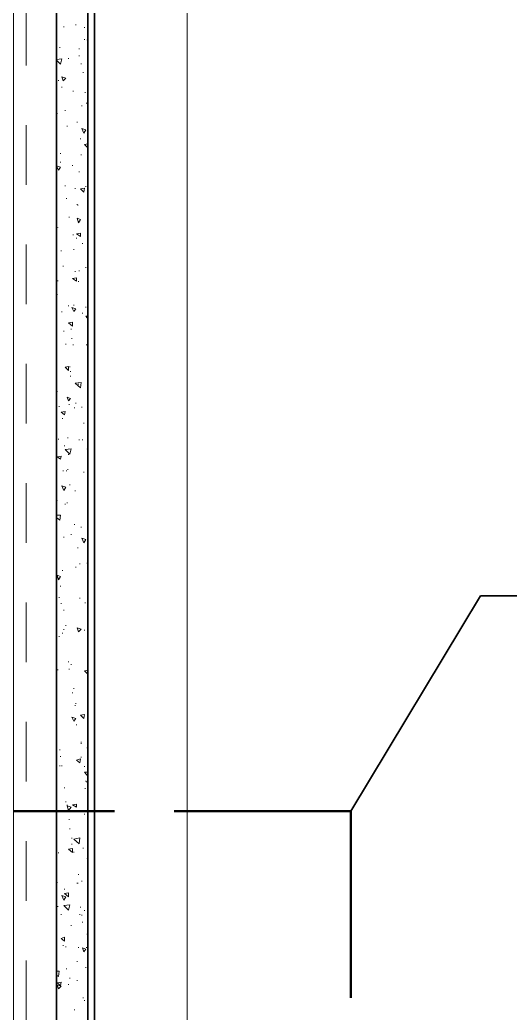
# Model space of a CAD drawing. Header units: inches. Extents: x 5 to 516, y -193 to 129.
# Drawn here: x 341.167 to 341.989, y -43.324 to -41.659 of the extents above; entities that cross this region are included whole.
import ezdxf

# ---------------------------------------------------------------- set-up
doc = ezdxf.new("R2010")
doc.units = ezdxf.units.IN
doc.header["$MEASUREMENT"] = 0
doc.linetypes.add('PDF_IMPORT', pattern=[1, 0.8, -0.2])
doc.layers.add('PDF5_Geometry', color=7, linetype='Continuous')

msp = doc.modelspace()

# ---------------------------------------------------------------- linework, layer by layer
at = {"layer": 'PDF5_Geometry', "lineweight": 15}
msp.add_lwpolyline([(341.2288041, -44.1356768), (341.2288041, -35.3445649), (341.1565818, -35.3445649), (341.1565818, -44.1356768)], close=True, dxfattribs=at)
at = {"layer": 'PDF5_Geometry', "linetype": 'PDF_IMPORT', "lineweight": 15, "ltscale": 0.084444}
msp.add_lwpolyline([(341.1776928, -44.1356768), (341.1776928, -35.3445647)], dxfattribs=at)
at = {"layer": 'PDF5_Geometry', "lineweight": 35}
for points in [[(341.2810276, -35.3445649), (341.2810276, -44.1356768), (341.2288053, -44.1356768), (341.2288053, -35.3445649)], [(341.2921405, -44.1356768), (341.2921405, -35.3445649), (341.2810294, -35.3445649), (341.2810294, -44.1356768)]]:
    msp.add_lwpolyline(points, close=True, dxfattribs=at)
at = {"layer": 'PDF5_Geometry', "lineweight": 15}
for points in [[(341.2921405, -44.1356768), (341.447696, -44.1356768), (341.447696, -35.3445649), (341.2921405, -35.3445649)], [(341.2410292, -41.6712324), (341.2410292, -41.6701213)], [(341.2610261, -41.6678992), (341.2610261, -41.6667881)], [(341.2754711, -41.6723434), (341.2754711, -41.6712323)], [(341.2754711, -41.6923438), (341.2754711, -41.6912326)], [(341.2343605, -41.7056765), (341.2343605, -41.7045654)], [(341.2665826, -41.7078987), (341.2665826, -41.7067876)], [(341.2810276, -41.696788), (341.2799165, -41.6923436)], [(341.2810276, -41.6923438), (341.2799165, -41.6923438)], [(341.2376949, -41.7245654), (341.2354727, -41.7334543), (341.2288061, -41.7267877)], [(341.2376971, -41.7245658), (341.2288082, -41.7256769)], [(341.2488055, -41.7245658), (341.2488055, -41.7234547)], [(341.2665826, -41.7201215), (341.2665826, -41.7190104)], [(341.2699192, -41.7334543), (341.2699192, -41.7323432)], [(341.2443613, -41.7567878), (341.2376946, -41.7545656)], [(341.2443614, -41.7567877), (341.239917, -41.7612321), (341.2376948, -41.7545654)], [(341.2732512, -41.7478993), (341.2732512, -41.7467882)], [(341.2321407, -41.7612321), (341.2321407, -41.760121)], [(341.2376971, -41.7723433), (341.2376971, -41.7712322)], [(341.2565818, -41.7790103), (341.2565818, -41.7778992)], [(341.2765833, -41.7812324), (341.2765833, -41.7801213)], [(341.2710268, -41.8034549), (341.2710268, -41.8023438)], [(341.2788077, -41.79901), (341.2788077, -41.7978989)], [(341.2299163, -41.8167877), (341.2299163, -41.8156766)], [(341.2432491, -41.8112323), (341.2432491, -41.8101212)], [(341.2465856, -41.8378991), (341.2465856, -41.8367879)], [(341.2632505, -41.8312327), (341.2632505, -41.8301215)], [(341.2776955, -41.8434544), (341.2710288, -41.8412322)], [(341.2776968, -41.8434542), (341.2743634, -41.8490097), (341.2710301, -41.8412319)], [(341.268807, -41.8590104), (341.268807, -41.8578993)], [(341.2810276, -41.8667879), (341.275472, -41.867899)], [(341.2810276, -41.8734543), (341.275472, -41.8678987)], [(341.2354727, -41.8834545), (341.2354727, -41.8823433)], [(341.2699192, -41.8856766), (341.2699192, -41.8845655)], [(341.2354727, -41.9056763), (341.2288061, -41.9034541)], [(341.235474, -41.9056767), (341.2321407, -41.9112322), (341.2288073, -41.9034545)], [(341.2354727, -41.8978989), (341.2354727, -41.8967878)], [(341.2554742, -41.9034542), (341.2554742, -41.9023431)], [(341.2665826, -41.914566), (341.2665826, -41.9134549)], [(341.2432491, -41.9378989), (341.2432491, -41.9367878)], [(341.2599184, -41.9423438), (341.2599184, -41.9412327)], [(341.2754711, -41.9412321), (341.2688044, -41.9423433)], [(341.2754745, -41.9412324), (341.2743634, -41.9478991), (341.2688079, -41.9423436)], [(341.2776955, -41.93901), (341.2776955, -41.9378989)], [(341.2454734, -41.9590098), (341.2454734, -41.9578987)], [(341.2632505, -41.9690099), (341.2632505, -41.9678988)], [(341.2643627, -41.9701216), (341.2643627, -41.9690104)], [(341.2499177, -41.9901207), (341.2499177, -41.9890096)], [(341.268807, -41.9934545), (341.2632514, -41.9912323)], [(341.2688082, -41.9934548), (341.2654749, -41.9990104), (341.2632527, -41.9912326)], [(341.2310285, -42.0078989), (341.2310285, -42.0067878)], [(341.2565818, -42.0201212), (341.2565818, -42.0190101)], [(341.2621383, -42.0256771), (341.2621383, -42.024566)], [(341.268807, -42.0167875), (341.2621403, -42.0178986)], [(341.268807, -42.0167878), (341.268807, -42.0223434), (341.2621403, -42.0178989)], [(341.272139, -42.0345656), (341.272139, -42.0334545)], [(341.2365849, -42.0467879), (341.2365849, -42.0456768)], [(341.257694, -42.0445652), (341.257694, -42.0434541)], [(341.239917, -42.072343), (341.239917, -42.0712319)], [(341.2776955, -42.0745657), (341.2776955, -42.0734546)], [(341.2599184, -42.0812327), (341.2599184, -42.0801216)], [(341.2665826, -42.080121), (341.2665826, -42.0790099)], [(341.2310285, -42.0967876), (341.2310285, -42.0956765)], [(341.2621383, -42.091232), (341.2621383, -42.0967876), (341.2554716, -42.0923432)], [(341.2621383, -42.0912323), (341.2554716, -42.0923434)], [(341.2654749, -42.0978987), (341.2654749, -42.0967876)], [(341.2810276, -42.1001208), (341.2810276, -42.0990097)], [(341.2299163, -42.1201211), (341.2299163, -42.11901)], [(341.2488055, -42.1390104), (341.2488055, -42.1378993)], [(341.257694, -42.1378993), (341.257694, -42.1367882)], [(341.2776955, -42.1412325), (341.2776955, -42.1401214)], [(341.2376971, -42.14901), (341.2376971, -42.1478989)], [(341.2610261, -42.1434546), (341.2543594, -42.1412324)], [(341.2610274, -42.1434545), (341.257694, -42.1478989), (341.2543607, -42.1412322)], [(341.272139, -42.1512321), (341.272139, -42.150121)], [(341.2810276, -42.1556764), (341.2776942, -42.1556764)], [(341.2810276, -42.1601212), (341.2776942, -42.1556767)], [(341.2554742, -42.1656768), (341.2554742, -42.1723435), (341.2488075, -42.1667879)], [(341.2554742, -42.1656771), (341.2488075, -42.1667882)], [(341.2410292, -42.181232), (341.2410292, -42.1801209)], [(341.2532498, -42.1778988), (341.2532498, -42.1767877)], [(341.2443613, -42.2034545), (341.2443613, -42.2023433)], [(341.254362, -42.1934549), (341.254362, -42.1923438)], [(341.2565818, -42.2045655), (341.2565818, -42.2034544)], [(341.2788077, -42.2045655), (341.2788077, -42.2034544)], [(341.2488055, -42.2401208), (341.24325, -42.2412319)], [(341.2488055, -42.2401211), (341.2488055, -42.2467877), (341.24325, -42.2412322)], [(341.2510299, -42.2412324), (341.2510299, -42.2401213)], [(341.2521376, -42.2490104), (341.2521376, -42.2478993)], [(341.2521376, -42.2567879), (341.2521376, -42.2556768)], [(341.2699181, -42.2667882), (341.268807, -42.2756771), (341.2599181, -42.2678994)], [(341.2699192, -42.2667875), (341.2599192, -42.2678986)], [(341.2654749, -42.2701212), (341.2654749, -42.2690101)], [(341.2299163, -42.2823435), (341.2299163, -42.2812324)], [(341.2332483, -42.3078992), (341.2332483, -42.3067881)], [(341.2521376, -42.2934542), (341.246582, -42.291232)], [(341.2521389, -42.2934546), (341.2488055, -42.297899), (341.2465833, -42.2912324)], [(341.2499177, -42.304566), (341.2499177, -42.3034549)], [(341.2610261, -42.3023433), (341.2610261, -42.3012322)], [(341.2432491, -42.3156766), (341.2365824, -42.3167878)], [(341.2432525, -42.3156764), (341.2421414, -42.321232), (341.2365858, -42.3167875)], [(341.2588062, -42.3101213), (341.2588062, -42.3090102)], [(341.2710268, -42.3090102), (341.2710268, -42.3078991)], [(341.2388048, -42.3278989), (341.2388048, -42.3267878)], [(341.2743634, -42.335677), (341.2743634, -42.3345658)], [(341.2321407, -42.3623437), (341.2321407, -42.3612326)], [(341.2421414, -42.3734543), (341.2421414, -42.3723432)], [(341.2476933, -42.3601215), (341.2476933, -42.3590104)], [(341.2665826, -42.3634547), (341.2665826, -42.3623436)], [(341.272139, -42.3634547), (341.272139, -42.3623436)], [(341.2365838, -42.3901212), (341.2354727, -42.3956768), (341.2299172, -42.3912323)], [(341.2365849, -42.3901215), (341.2299183, -42.3912326)], [(341.2532498, -42.3778986), (341.2432498, -42.3790097)], [(341.2532521, -42.3778994), (341.2510299, -42.3867883), (341.2432521, -42.3790105)], [(341.2488055, -42.3878993), (341.2488055, -42.3867882)], [(341.2810276, -42.3790097), (341.2799165, -42.3778986)], [(341.2810276, -42.3823434), (341.2799165, -42.377899)], [(341.239917, -42.4156771), (341.239917, -42.414566)], [(341.2454734, -42.4156771), (341.2454734, -42.414566)], [(341.2476933, -42.4134544), (341.2476933, -42.4123433)], [(341.2743634, -42.4178992), (341.2743634, -42.4167881)], [(341.2443613, -42.4423438), (341.2376946, -42.4401216)], [(341.2443625, -42.4423436), (341.2410292, -42.4478991), (341.2376959, -42.4401214)], [(341.2510299, -42.4390101), (341.2510299, -42.4378989)], [(341.2599184, -42.4490102), (341.2599184, -42.4478991)], [(341.2288041, -42.46901), (341.2299152, -42.4645655)], [(341.2299163, -42.4645657), (341.2288052, -42.4645657)], [(341.2432491, -42.4712327), (341.2432491, -42.4701216)], [(341.2465856, -42.46901), (341.2465856, -42.4678989)], [(341.2810276, -42.4701216), (341.2810276, -42.4690105)], [(341.2354716, -42.4890105), (341.2343605, -42.4978994), (341.228805, -42.4934549)], [(341.2354727, -42.4890097), (341.2288061, -42.4890097)], [(341.2588062, -42.5056768), (341.2588062, -42.5045657)], [(341.2532498, -42.5223434), (341.2532498, -42.5212323)], [(341.2699192, -42.5101211), (341.2699192, -42.50901)], [(341.2410292, -42.5267882), (341.2410292, -42.5256771)], [(341.2776955, -42.5301214), (341.2710288, -42.5278992)], [(341.2776968, -42.5301212), (341.2743634, -42.5356768), (341.2710301, -42.527899)], [(341.2643627, -42.5445653), (341.2643627, -42.5434542)], [(341.2676948, -42.571232), (341.2676948, -42.5701209)], [(341.2799154, -42.5701209), (341.2799154, -42.5690098)], [(341.2354727, -42.5923434), (341.2299172, -42.5901212)], [(341.235474, -42.5923432), (341.2321407, -42.5978987), (341.2299184, -42.5901209)], [(341.2388048, -42.5823438), (341.2388048, -42.5812327)], [(341.2610261, -42.5767879), (341.2610261, -42.5756768)], [(341.2354727, -42.6090105), (341.2354727, -42.6078994)], [(341.2332483, -42.6278986), (341.2332483, -42.6267875)], [(341.2365849, -42.6378993), (341.2365849, -42.6367882)], [(341.2676948, -42.6290097), (341.2676948, -42.6278986)], [(341.2765833, -42.6367883), (341.2765833, -42.6356772)], [(341.2410292, -42.64901), (341.2410292, -42.6478989)], [(341.2443613, -42.6745657), (341.2443613, -42.6734545)], [(341.2388048, -42.687899), (341.2388048, -42.6867879)], [(341.2410292, -42.681232), (341.2410292, -42.6801209)], [(341.2699192, -42.680121), (341.2632525, -42.6778988)], [(341.2699193, -42.6801208), (341.2654749, -42.6845652), (341.2632527, -42.6778986)], [(341.2754711, -42.6823431), (341.2754711, -42.681232)], [(341.2332483, -42.6934549), (341.2332483, -42.6923438)], [(341.2488055, -42.7356765), (341.2488055, -42.7345654)], [(341.2532498, -42.7401208), (341.2532498, -42.7390097)], [(341.2310285, -42.7490105), (341.2310285, -42.7478994)], [(341.2499177, -42.7478994), (341.2499177, -42.7467883)], [(341.2810276, -42.7490105), (341.275472, -42.7501216)], [(341.2810276, -42.7545657), (341.2810276, -42.7556769), (341.275472, -42.7501213)], [(341.2554742, -42.7878989), (341.2554742, -42.7867878)], [(341.257694, -42.7801214), (341.257694, -42.7790103)], [(341.2610261, -42.8056771), (341.2610261, -42.804566)], [(341.2599184, -42.8090103), (341.2599184, -42.8078992)], [(341.2754711, -42.8234541), (341.2688044, -42.8245653)], [(341.2754745, -42.8234544), (341.2743634, -42.8301211), (341.2688079, -42.8245655)], [(341.2610261, -42.8301211), (341.2543594, -42.8278989)], [(341.2610274, -42.8301215), (341.257694, -42.8345659), (341.2543607, -42.8278993)], [(341.2621383, -42.8412323), (341.2621383, -42.8401212)], [(341.2699192, -42.8701212), (341.2699192, -42.8690101)], [(341.2699192, -42.8723433), (341.2699192, -42.8712322)], [(341.2343605, -42.8834545), (341.2343605, -42.8823434)], [(341.2799154, -42.8801213), (341.2799154, -42.8790102)], [(341.2354727, -42.8945658), (341.2354727, -42.8934546)], [(341.2688059, -42.8978987), (341.2676948, -42.9045654), (341.2621392, -42.9001209)], [(341.268807, -42.897899), (341.2621403, -42.9001212)], [(341.2699192, -42.8956768), (341.2699192, -42.8945657)], [(341.2343605, -42.9101212), (341.2343605, -42.9090101)], [(341.2376971, -42.9101212), (341.2376971, -42.9090101)], [(341.2754711, -42.9112323), (341.2754711, -42.9101212)], [(341.2810276, -42.9267878), (341.275472, -42.9201211)], [(341.2810276, -42.9201214), (341.275472, -42.9201214)], [(341.2776955, -42.9356769), (341.2776955, -42.9345658)], [(341.2788077, -42.936788), (341.2788077, -42.9356769)], [(341.2810276, -42.930121), (341.2810276, -42.9290099)], [(341.2421414, -42.9467881), (341.2421414, -42.945677)], [(341.2765833, -42.9478992), (341.2765833, -42.9467881)], [(341.2443613, -42.9701216), (341.2443613, -42.9690105)], [(341.2621383, -42.9734546), (341.2621383, -42.9790102), (341.2554716, -42.9745657)], [(341.2621383, -42.9734548), (341.2554716, -42.9745659)], [(341.2532498, -42.9790102), (341.2465831, -42.9767879)], [(341.25325, -42.9790099), (341.2488055, -42.9845655), (341.2465833, -42.9767877)], [(341.2465856, -42.975677), (341.2465856, -42.9745659)], [(341.2754711, -42.9912325), (341.2754711, -42.9901213)], [(341.2499177, -43.0001215), (341.2499177, -42.9990104)], [(341.2510299, -43.0156765), (341.2510299, -43.0145654)], [(341.254362, -43.0312325), (341.254362, -43.0301214)], [(341.254362, -43.0412321), (341.254362, -43.040121)], [(341.2676937, -43.0301211), (341.2665826, -43.0401211), (341.2576937, -43.0323433)], [(341.2676948, -43.0301215), (341.2576948, -43.0323437)], [(341.2321407, -43.0556771), (341.2321407, -43.054566)], [(341.2554742, -43.0478991), (341.2488075, -43.0490102)], [(341.2554742, -43.0478994), (341.2554742, -43.054566), (341.2488075, -43.0490105)], [(341.257694, -43.054566), (341.257694, -43.0534549)], [(341.2732512, -43.0478991), (341.2732512, -43.046788)], [(341.2810276, -43.0678988), (341.2799165, -43.0645655)], [(341.2810276, -43.0656767), (341.2799165, -43.0645656)], [(341.2299163, -43.1056768), (341.2299163, -43.1045657)], [(341.2632505, -43.1067878), (341.2632505, -43.1056767)], [(341.2643627, -43.1067878), (341.2643627, -43.1056767)], [(341.2654749, -43.0923434), (341.2654749, -43.0912323)], [(341.2710268, -43.1034546), (341.2710268, -43.1023435)], [(341.2488055, -43.1223431), (341.2488055, -43.1290097), (341.2421389, -43.1234542)], [(341.2488055, -43.1223433), (341.2421389, -43.1234544)], [(341.2421414, -43.116788), (341.2421414, -43.1156769)], [(341.2443613, -43.1290097), (341.2376946, -43.1267875)], [(341.2443625, -43.1290101), (341.2410292, -43.1345656), (341.2376959, -43.1267878)], [(341.2310285, -43.1456768), (341.2310285, -43.1445657)], [(341.2510277, -43.1423433), (341.2488055, -43.1512322), (341.2410277, -43.1434544)], [(341.2510299, -43.1423436), (341.2410299, -43.1434548)], [(341.268807, -43.1467879), (341.268807, -43.1456768)], [(341.2754711, -43.1523432), (341.2754711, -43.1512321)], [(341.2365849, -43.1590102), (341.2365849, -43.1578991)], [(341.2676948, -43.1590102), (341.2676948, -43.1578991)], [(341.2710268, -43.1601213), (341.2710268, -43.1590102)], [(341.272139, -43.1723436), (341.272139, -43.1712324)], [(341.2532498, -43.1778989), (341.2532498, -43.1767878)], [(341.2365858, -43.1990101), (341.2421414, -43.1967879), (341.2421414, -43.2034545), (341.2365858, -43.1990101)], [(341.2799154, -43.1923436), (341.2799154, -43.1912325)], [(341.239917, -43.2112323), (341.239917, -43.2101212)], [(341.2443613, -43.2134547), (341.2443613, -43.2123436)], [(341.2654749, -43.2145658), (341.2654749, -43.2134547)], [(341.2776955, -43.2167879), (341.2721399, -43.2145657)], [(341.2776968, -43.216788), (341.2743634, -43.2212324), (341.2721412, -43.2145658)], [(341.2788077, -43.2145658), (341.2788077, -43.2134547)], [(341.2632505, -43.237899), (341.2632505, -43.2367879)], [(341.2810276, -43.237899), (341.2810276, -43.2367879)], [(341.2332483, -43.2534545), (341.2288039, -43.2534545)], [(341.2332518, -43.2534547), (341.2321407, -43.2623436), (341.2288073, -43.2601214)], [(341.2454734, -43.2501213), (341.2454734, -43.2490102)], [(341.2776955, -43.2478992), (341.2776955, -43.246788)], [(341.2365838, -43.2723435), (341.2354727, -43.2778991), (341.2299172, -43.2734546)], [(341.2365849, -43.2723435), (341.2299183, -43.2734546)], [(341.2510299, -43.2656768), (341.2510299, -43.2645657)], [(341.2632505, -43.2701213), (341.2632505, -43.2690102)], [(341.2365849, -43.2790101), (341.2299183, -43.2767879)], [(341.2365851, -43.2790102), (341.2321407, -43.2834547), (341.2299184, -43.276788)], [(341.2488055, -43.276788), (341.2488055, -43.2756769)], [(341.2732512, -43.2990102), (341.2732512, -43.2978991)], [(341.2754711, -43.3034547), (341.2754711, -43.3023436)], [(341.2588062, -43.3190102), (341.2588062, -43.3178991)]]:
    msp.add_lwpolyline(points, dxfattribs=at)
at = {"layer": 'PDF5_Geometry', "lineweight": 35}
msp.add_lwpolyline([(341.7221393, -42.9856766), (341.9399171, -42.6245654), (342.1821394, -42.6245654), (342.7443617, -42.6245654)], dxfattribs=at)
at = {"layer": 'PDF5_Geometry', "linetype": 'PDF_IMPORT', "lineweight": 50, "ltscale": 0.391111}
msp.add_lwpolyline([(341.72214, -42.9856766), (341.72214, -45.4223436), (339.7743609, -45.4223437), (339.7743633, -42.9856767), (341.7221389, -42.9856766)], dxfattribs=at)

doc.saveas('drawing.dxf')
